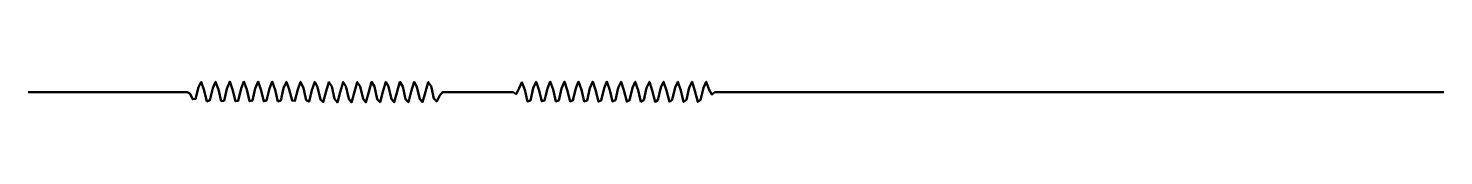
# Model space of a CAD drawing. Extents: x -47 to 452, y 172 to 669.
# Drawn here: x -47.1 to 451.9, y 282.5 to 289.8 of the extents above; entities that cross this region are included whole.
import ezdxf

# ---------------------------------------------------------------- set-up
doc = ezdxf.new("R2010")
doc.units = 0
doc.header["$MEASUREMENT"] = 0
doc.layers.add('Capa 1', color=7, linetype='Continuous', lineweight=0)

# ---------------------------------------------------------------- blocks, each defined once
blk = doc.blocks.new('Block_0')
at = {"layer": 'Capa 1', "color": 18, "lineweight": 50, "true_color": 0x000000}
blk.add_open_spline([(-47.14, 286.06), (-47.14, 286.06), (-46.14, 286.06), (-46.14, 286.06), (-46.14, 286.06), (-45.14, 286.06), (-45.14, 286.06), (-45.14, 286.06), (-44.14, 286.06), (-44.14, 286.06), (-44.14, 286.06), (-43.14, 286.06), (-43.14, 286.06), (-43.14, 286.06), (-42.14, 286.06), (-42.14, 286.06), (-42.14, 286.06), (-41.14, 286.06), (-41.14, 286.06), (-41.14, 286.06), (-40.14, 286.06), (-40.14, 286.06), (-40.14, 286.06), (-39.14, 286.06), (-39.14, 286.06), (-39.14, 286.06), (-38.14, 286.06), (-38.14, 286.06), (-38.14, 286.06), (-37.14, 286.06), (-37.14, 286.06), (-37.14, 286.06), (-36.14, 286.06), (-36.14, 286.06), (-36.14, 286.06), (-35.14, 286.06), (-35.14, 286.06), (-35.14, 286.06), (-34.14, 286.06), (-34.14, 286.06), (-34.14, 286.06), (-33.14, 286.06), (-33.14, 286.06), (-33.14, 286.06), (-32.14, 286.06), (-32.14, 286.06), (-32.14, 286.06), (-31.14, 286.06), (-31.14, 286.06), (-31.14, 286.06), (-30.14, 286.06), (-30.14, 286.06), (-30.14, 286.06), (-29.14, 286.06), (-29.14, 286.06), (-29.14, 286.06), (-28.14, 286.06), (-28.14, 286.06), (-28.14, 286.06), (-27.14, 286.06), (-27.14, 286.06), (-27.14, 286.06), (-26.14, 286.06), (-26.14, 286.06), (-26.14, 286.06), (-25.14, 286.06), (-25.14, 286.06), (-25.14, 286.06), (-24.14, 286.06), (-24.14, 286.06), (-24.14, 286.06), (-23.14, 286.06), (-23.14, 286.06), (-23.14, 286.06), (-22.14, 286.06), (-22.14, 286.06), (-22.14, 286.06), (-21.14, 286.06), (-21.14, 286.06), (-21.14, 286.06), (-20.14, 286.06), (-20.14, 286.06), (-20.14, 286.06), (-19.14, 286.06), (-19.14, 286.06), (-19.14, 286.06), (-18.14, 286.06), (-18.14, 286.06), (-18.14, 286.06), (-17.14, 286.06), (-17.14, 286.06), (-17.14, 286.06), (-16.14, 286.06), (-16.14, 286.06), (-16.14, 286.06), (-15.14, 286.06), (-15.14, 286.06), (-15.14, 286.06), (-14.14, 286.06), (-14.14, 286.06), (-14.14, 286.06), (-13.14, 286.06), (-13.14, 286.06), (-13.14, 286.06), (-12.14, 286.06), (-12.14, 286.06), (-12.14, 286.06), (-11.14, 286.06), (-11.14, 286.06), (-11.14, 286.06), (-10.14, 286.06), (-10.14, 286.06), (-10.14, 286.06), (-9.14, 286.06), (-9.14, 286.06), (-9.14, 286.06), (-8.14, 286.06), (-8.14, 286.06), (-8.14, 286.06), (-7.14, 286.06), (-7.14, 286.06), (-7.14, 286.06), (-6.14, 286.06), (-6.14, 286.06), (-6.14, 286.06), (-5.14, 286.06), (-5.14, 286.06), (-5.14, 286.06), (-4.14, 286.06), (-4.14, 286.06), (-4.14, 286.06), (-3.14, 286.06), (-3.14, 286.06), (-3.14, 286.06), (-2.14, 286.06), (-2.14, 286.06), (-2.14, 286.06), (-1.14, 286.06), (-1.14, 286.06), (-1.14, 286.06), (-0.14, 286.06), (-0.14, 286.06), (-0.14, 286.06), (0.86, 286.06), (0.86, 286.06), (0.86, 286.06), (1.86, 286.06), (1.86, 286.06), (1.86, 286.06), (2.86, 286.06), (2.86, 286.06), (2.86, 286.06), (3.86, 286.06), (3.86, 286.06), (3.86, 286.06), (4.86, 286.06), (4.86, 286.06), (4.86, 286.06), (5.86, 286.06), (5.86, 286.06), (5.86, 286.06), (6.86, 286.06), (6.86, 286.06), (6.86, 286.06), (7.86, 286.06), (7.86, 286.06), (7.86, 286.06), (8.86, 286.06), (8.86, 286.06), (8.86, 286.06), (9.86, 285.62), (9.86, 285.62), (9.86, 285.62), (10.86, 283.59), (10.86, 283.59), (10.86, 283.59), (11.86, 283.74), (11.86, 283.74), (11.86, 283.74), (12.86, 287.85), (12.86, 287.85), (12.86, 287.85), (13.86, 289.7), (13.86, 289.7), (13.86, 289.7), (14.86, 286.71), (14.86, 286.71), (14.86, 286.71), (15.86, 282.83), (15.86, 282.83), (15.86, 282.83), (16.86, 283.28), (16.86, 283.28), (16.86, 283.28), (17.86, 287.53), (17.86, 287.53), (17.86, 287.53), (18.86, 289.78), (18.86, 289.78), (18.86, 289.78), (19.86, 287.01), (19.86, 287.01), (19.86, 287.01), (20.86, 282.96), (20.86, 282.96), (20.86, 282.96), (21.86, 283.1), (21.86, 283.1), (21.86, 283.1), (22.86, 287.34), (22.86, 287.34), (22.86, 287.34), (23.86, 289.83), (23.86, 289.83), (23.86, 289.83), (24.86, 287.09), (24.86, 287.09), (24.86, 287.09), (25.86, 282.92), (25.86, 282.92), (25.86, 282.92), (26.86, 283.1), (26.86, 283.1), (26.86, 283.1), (27.86, 287.38), (27.86, 287.38), (27.86, 287.38), (28.86, 289.83), (28.86, 289.83), (28.86, 289.83), (29.86, 287.06), (29.86, 287.06), (29.86, 287.06), (30.86, 282.9), (30.86, 282.9), (30.86, 282.9), (31.86, 283.12), (31.86, 283.12), (31.86, 283.12), (32.86, 287.42), (32.86, 287.42), (32.86, 287.42), (33.86, 289.83), (33.86, 289.83), (33.86, 289.83), (34.86, 287.02), (34.86, 287.02), (34.86, 287.02), (35.86, 282.88), (35.86, 282.88), (35.86, 282.88), (36.86, 283.15), (36.86, 283.15), (36.86, 283.15), (37.86, 287.45), (37.86, 287.45), (37.86, 287.45), (38.86, 289.83), (38.86, 289.83), (38.86, 289.83), (39.86, 286.98), (39.86, 286.98), (39.86, 286.98), (40.86, 282.86), (40.86, 282.86), (40.86, 282.86), (41.86, 283.17), (41.86, 283.17), (41.86, 283.17), (42.86, 287.48), (42.86, 287.48), (42.86, 287.48), (43.86, 289.79), (43.86, 289.79), (43.86, 289.79), (44.86, 287.09), (44.86, 287.09), (44.86, 287.09), (45.86, 283.12), (45.86, 283.12), (45.86, 283.12), (46.86, 283.01), (46.86, 283.01), (46.86, 283.01), (47.86, 287), (47.86, 287), (47.86, 287), (48.86, 289.78), (48.86, 289.78), (48.86, 289.78), (49.86, 287.51), (49.86, 287.51), (49.86, 287.51), (50.86, 283.25), (50.86, 283.25), (50.86, 283.25), (51.86, 282.82), (51.86, 282.82), (51.86, 282.82), (52.86, 286.76), (52.86, 286.76), (52.86, 286.76), (53.86, 289.7), (53.86, 289.7), (53.86, 289.7), (54.86, 287.83), (54.86, 287.83), (54.86, 287.83), (55.86, 283.57), (55.86, 283.57), (55.86, 283.57), (56.86, 282.62), (56.86, 282.62), (56.86, 282.62), (57.86, 286.45), (57.86, 286.45), (57.86, 286.45), (58.86, 289.65), (58.86, 289.65), (58.86, 289.65), (59.86, 288.08), (59.86, 288.08), (59.86, 288.08), (60.86, 283.81), (60.86, 283.81), (60.86, 283.81), (61.86, 282.51), (61.86, 282.51), (61.86, 282.51), (62.86, 286.15), (62.86, 286.15), (62.86, 286.15), (63.86, 289.68), (63.86, 289.68), (63.86, 289.68), (64.86, 288.19), (64.86, 288.19), (64.86, 288.19), (65.86, 283.75), (65.86, 283.75), (65.86, 283.75), (66.86, 282.51), (66.86, 282.51), (66.86, 282.51), (67.86, 286.19), (67.86, 286.19), (67.86, 286.19), (68.86, 289.69), (68.86, 289.69), (68.86, 289.69), (69.86, 288.16), (69.86, 288.16), (69.86, 288.16), (70.86, 283.72), (70.86, 283.72), (70.86, 283.72), (71.86, 282.52), (71.86, 282.52), (71.86, 282.52), (72.86, 286.23), (72.86, 286.23), (72.86, 286.23), (73.86, 289.7), (73.86, 289.7), (73.86, 289.7), (74.86, 288.13), (74.86, 288.13), (74.86, 288.13), (75.86, 283.69), (75.86, 283.69), (75.86, 283.69), (76.86, 282.53), (76.86, 282.53), (76.86, 282.53), (77.86, 286.26), (77.86, 286.26), (77.86, 286.26), (78.86, 289.71), (78.86, 289.71), (78.86, 289.71), (79.86, 288.1), (79.86, 288.1), (79.86, 288.1), (80.86, 283.66), (80.86, 283.66), (80.86, 283.66), (81.86, 282.55), (81.86, 282.55), (81.86, 282.55), (82.86, 286.3), (82.86, 286.3), (82.86, 286.3), (83.86, 289.72), (83.86, 289.72), (83.86, 289.72), (84.86, 288.07), (84.86, 288.07), (84.86, 288.07), (85.86, 283.63), (85.86, 283.63), (85.86, 283.63), (86.86, 282.56), (86.86, 282.56), (86.86, 282.56), (87.86, 286.34), (87.86, 286.34), (87.86, 286.34), (88.86, 289.73), (88.86, 289.73), (88.86, 289.73), (89.86, 288.03), (89.86, 288.03), (89.86, 288.03), (90.86, 283.64), (90.86, 283.64), (90.86, 283.64), (91.86, 282.6), (91.86, 282.6), (91.86, 282.6), (92.86, 286.19), (92.86, 286.19), (92.86, 286.19), (93.86, 289.68), (93.86, 289.68), (93.86, 289.68), (94.86, 288.17), (94.86, 288.17), (94.86, 288.17), (95.86, 283.84), (95.86, 283.84), (95.86, 283.84), (96.86, 282.87), (96.86, 282.87), (96.86, 282.87), (97.86, 284.87), (97.86, 284.87), (97.86, 284.87), (98.86, 286.06), (98.86, 286.06), (98.86, 286.06), (99.86, 286.06), (99.86, 286.06), (99.86, 286.06), (100.86, 286.06), (100.86, 286.06), (100.86, 286.06), (101.86, 286.06), (101.86, 286.06), (101.86, 286.06), (102.86, 286.06), (102.86, 286.06), (102.86, 286.06), (103.86, 286.06), (103.86, 286.06), (103.86, 286.06), (104.86, 286.06), (104.86, 286.06), (104.86, 286.06), (105.86, 286.06), (105.86, 286.06), (105.86, 286.06), (106.86, 286.06), (106.86, 286.06), (106.86, 286.06), (107.86, 286.06), (107.86, 286.06), (107.86, 286.06), (108.86, 286.06), (108.86, 286.06), (108.86, 286.06), (109.86, 286.06), (109.86, 286.06), (109.86, 286.06), (110.86, 286.06), (110.86, 286.06), (110.86, 286.06), (111.86, 286.06), (111.86, 286.06), (111.86, 286.06), (112.86, 286.06), (112.86, 286.06), (112.86, 286.06), (113.86, 286.06), (113.86, 286.06), (113.86, 286.06), (114.86, 286.06), (114.86, 286.06), (114.86, 286.06), (115.86, 286.06), (115.86, 286.06), (115.86, 286.06), (116.86, 286.06), (116.86, 286.06), (116.86, 286.06), (117.86, 286.06), (117.86, 286.06), (117.86, 286.06), (118.86, 286.06), (118.86, 286.06), (118.86, 286.06), (119.86, 286.06), (119.86, 286.06), (119.86, 286.06), (120.86, 286.06), (120.86, 286.06), (120.86, 286.06), (121.86, 286.06), (121.86, 286.06), (121.86, 286.06), (122.86, 286.06), (122.86, 286.06), (122.86, 286.06), (123.86, 286.06), (123.86, 286.06), (123.86, 286.06), (124.86, 285.45), (124.86, 285.45), (124.86, 285.45), (125.86, 287.5), (125.86, 287.5), (125.86, 287.5), (126.86, 289.61), (126.86, 289.61), (126.86, 289.61), (127.86, 286.88), (127.86, 286.88), (127.86, 286.88), (128.86, 282.87), (128.86, 282.87), (128.86, 282.87), (129.86, 283.2), (129.86, 283.2), (129.86, 283.2), (130.86, 287.51), (130.86, 287.51), (130.86, 287.51), (131.86, 289.79), (131.86, 289.79), (131.86, 289.79), (132.86, 287.02), (132.86, 287.02), (132.86, 287.02), (133.86, 282.9), (133.86, 282.9), (133.86, 282.9), (134.86, 283.13), (134.86, 283.13), (134.86, 283.13), (135.86, 287.43), (135.86, 287.43), (135.86, 287.43), (136.86, 289.83), (136.86, 289.83), (136.86, 289.83), (137.86, 287.01), (137.86, 287.01), (137.86, 287.01), (138.86, 282.87), (138.86, 282.87), (138.86, 282.87), (139.86, 283.16), (139.86, 283.16), (139.86, 283.16), (140.86, 287.46), (140.86, 287.46), (140.86, 287.46), (141.86, 289.83), (141.86, 289.83), (141.86, 289.83), (142.86, 286.97), (142.86, 286.97), (142.86, 286.97), (143.86, 282.85), (143.86, 282.85), (143.86, 282.85), (144.86, 283.18), (144.86, 283.18), (144.86, 283.18), (145.86, 287.5), (145.86, 287.5), (145.86, 287.5), (146.86, 289.82), (146.86, 289.82), (146.86, 289.82), (147.86, 286.93), (147.86, 286.93), (147.86, 286.93), (148.86, 282.83), (148.86, 282.83), (148.86, 282.83), (149.86, 283.21), (149.86, 283.21), (149.86, 283.21), (150.86, 287.54), (150.86, 287.54), (150.86, 287.54), (151.86, 289.82), (151.86, 289.82), (151.86, 289.82), (152.86, 286.89), (152.86, 286.89), (152.86, 286.89), (153.86, 282.81), (153.86, 282.81), (153.86, 282.81), (154.86, 283.23), (154.86, 283.23), (154.86, 283.23), (155.86, 287.57), (155.86, 287.57), (155.86, 287.57), (156.86, 289.82), (156.86, 289.82), (156.86, 289.82), (157.86, 286.86), (157.86, 286.86), (157.86, 286.86), (158.86, 282.79), (158.86, 282.79), (158.86, 282.79), (159.86, 283.26), (159.86, 283.26), (159.86, 283.26), (160.86, 287.61), (160.86, 287.61), (160.86, 287.61), (161.86, 289.81), (161.86, 289.81), (161.86, 289.81), (162.86, 286.82), (162.86, 286.82), (162.86, 286.82), (163.86, 282.77), (163.86, 282.77), (163.86, 282.77), (164.86, 283.28), (164.86, 283.28), (164.86, 283.28), (165.86, 287.64), (165.86, 287.64), (165.86, 287.64), (166.86, 289.81), (166.86, 289.81), (166.86, 289.81), (167.86, 286.78), (167.86, 286.78), (167.86, 286.78), (168.86, 282.75), (168.86, 282.75), (168.86, 282.75), (169.86, 283.31), (169.86, 283.31), (169.86, 283.31), (170.86, 287.68), (170.86, 287.68), (170.86, 287.68), (171.86, 289.8), (171.86, 289.8), (171.86, 289.8), (172.86, 286.74), (172.86, 286.74), (172.86, 286.74), (173.86, 282.74), (173.86, 282.74), (173.86, 282.74), (174.86, 283.33), (174.86, 283.33), (174.86, 283.33), (175.86, 287.71), (175.86, 287.71), (175.86, 287.71), (176.86, 289.8), (176.86, 289.8), (176.86, 289.8), (177.86, 286.71), (177.86, 286.71), (177.86, 286.71), (178.86, 282.72), (178.86, 282.72), (178.86, 282.72), (179.86, 283.36), (179.86, 283.36), (179.86, 283.36), (180.86, 287.74), (180.86, 287.74), (180.86, 287.74), (181.86, 289.79), (181.86, 289.79), (181.86, 289.79), (182.86, 286.67), (182.86, 286.67), (182.86, 286.67), (183.86, 282.7), (183.86, 282.7), (183.86, 282.7), (184.86, 283.39), (184.86, 283.39), (184.86, 283.39), (185.86, 287.78), (185.86, 287.78), (185.86, 287.78), (186.86, 289.79), (186.86, 289.79), (186.86, 289.79), (187.86, 286.63), (187.86, 286.63), (187.86, 286.63), (188.86, 282.69), (188.86, 282.69), (188.86, 282.69), (189.86, 283.4), (189.86, 283.4), (189.86, 283.4), (190.86, 287.65), (190.86, 287.65), (190.86, 287.65), (191.86, 289.76), (191.86, 289.76), (191.86, 289.76), (192.86, 286.95), (192.86, 286.95), (192.86, 286.95), (193.86, 285.28), (193.86, 285.28), (193.86, 285.28), (194.86, 286.06), (194.86, 286.06), (194.86, 286.06), (195.86, 286.06), (195.86, 286.06), (195.86, 286.06), (196.86, 286.06), (196.86, 286.06), (196.86, 286.06), (197.86, 286.06), (197.86, 286.06), (197.86, 286.06), (198.86, 286.06), (198.86, 286.06), (198.86, 286.06), (199.86, 286.06), (199.86, 286.06), (199.86, 286.06), (200.86, 286.06), (200.86, 286.06), (200.86, 286.06), (201.86, 286.06), (201.86, 286.06), (201.86, 286.06), (202.86, 286.06), (202.86, 286.06), (202.86, 286.06), (203.86, 286.06), (203.86, 286.06), (203.86, 286.06), (204.86, 286.06), (204.86, 286.06), (204.86, 286.06), (205.86, 286.06), (205.86, 286.06), (205.86, 286.06), (206.86, 286.06), (206.86, 286.06), (206.86, 286.06), (207.86, 286.06), (207.86, 286.06), (207.86, 286.06), (208.86, 286.06), (208.86, 286.06), (208.86, 286.06), (209.86, 286.06), (209.86, 286.06), (209.86, 286.06), (210.86, 286.06), (210.86, 286.06), (210.86, 286.06), (211.86, 286.06), (211.86, 286.06), (211.86, 286.06), (212.86, 286.06), (212.86, 286.06), (212.86, 286.06), (213.86, 286.06), (213.86, 286.06), (213.86, 286.06), (214.86, 286.06), (214.86, 286.06), (214.86, 286.06), (215.86, 286.06), (215.86, 286.06), (215.86, 286.06), (216.86, 286.06), (216.86, 286.06), (216.86, 286.06), (217.86, 286.06), (217.86, 286.06), (217.86, 286.06), (218.86, 286.06), (218.86, 286.06), (218.86, 286.06), (219.86, 286.06), (219.86, 286.06), (219.86, 286.06), (220.86, 286.06), (220.86, 286.06), (220.86, 286.06), (221.86, 286.06), (221.86, 286.06), (221.86, 286.06), (222.86, 286.06), (222.86, 286.06), (222.86, 286.06), (223.86, 286.06), (223.86, 286.06), (223.86, 286.06), (224.86, 286.06), (224.86, 286.06), (224.86, 286.06), (225.86, 286.06), (225.86, 286.06), (225.86, 286.06), (226.86, 286.06), (226.86, 286.06), (226.86, 286.06), (227.86, 286.06), (227.86, 286.06), (227.86, 286.06), (228.86, 286.06), (228.86, 286.06), (228.86, 286.06), (229.86, 286.06), (229.86, 286.06), (229.86, 286.06), (230.86, 286.06), (230.86, 286.06), (230.86, 286.06), (231.86, 286.06), (231.86, 286.06), (231.86, 286.06), (232.86, 286.06), (232.86, 286.06), (232.86, 286.06), (233.86, 286.06), (233.86, 286.06), (233.86, 286.06), (234.86, 286.06), (234.86, 286.06), (234.86, 286.06), (235.86, 286.06), (235.86, 286.06), (235.86, 286.06), (236.86, 286.06), (236.86, 286.06), (236.86, 286.06), (237.86, 286.06), (237.86, 286.06), (237.86, 286.06), (238.86, 286.06), (238.86, 286.06), (238.86, 286.06), (239.86, 286.06), (239.86, 286.06), (239.86, 286.06), (240.86, 286.06), (240.86, 286.06), (240.86, 286.06), (241.86, 286.06), (241.86, 286.06), (241.86, 286.06), (242.86, 286.06), (242.86, 286.06), (242.86, 286.06), (243.86, 286.06), (243.86, 286.06), (243.86, 286.06), (244.86, 286.06), (244.86, 286.06), (244.86, 286.06), (245.86, 286.06), (245.86, 286.06), (245.86, 286.06), (246.86, 286.06), (246.86, 286.06), (246.86, 286.06), (247.86, 286.06), (247.86, 286.06), (247.86, 286.06), (248.86, 286.06), (248.86, 286.06), (248.86, 286.06), (249.86, 286.06), (249.86, 286.06), (249.86, 286.06), (250.86, 286.06), (250.86, 286.06), (250.86, 286.06), (251.86, 286.06), (251.86, 286.06), (251.86, 286.06), (252.86, 286.06), (252.86, 286.06), (252.86, 286.06), (253.86, 286.06), (253.86, 286.06), (253.86, 286.06), (254.86, 286.06), (254.86, 286.06), (254.86, 286.06), (255.86, 286.06), (255.86, 286.06), (255.86, 286.06), (256.86, 286.06), (256.86, 286.06), (256.86, 286.06), (257.86, 286.06), (257.86, 286.06), (257.86, 286.06), (258.86, 286.06), (258.86, 286.06), (258.86, 286.06), (259.86, 286.06), (259.86, 286.06), (259.86, 286.06), (260.86, 286.06), (260.86, 286.06), (260.86, 286.06), (261.86, 286.06), (261.86, 286.06), (261.86, 286.06), (262.86, 286.06), (262.86, 286.06), (262.86, 286.06), (263.86, 286.06), (263.86, 286.06), (263.86, 286.06), (264.86, 286.06), (264.86, 286.06), (264.86, 286.06), (265.86, 286.06), (265.86, 286.06), (265.86, 286.06), (266.86, 286.06), (266.86, 286.06), (266.86, 286.06), (267.86, 286.06), (267.86, 286.06), (267.86, 286.06), (268.86, 286.06), (268.86, 286.06), (268.86, 286.06), (269.86, 286.06), (269.86, 286.06), (269.86, 286.06), (270.86, 286.06), (270.86, 286.06), (270.86, 286.06), (271.86, 286.06), (271.86, 286.06), (271.86, 286.06), (272.86, 286.06), (272.86, 286.06), (272.86, 286.06), (273.86, 286.06), (273.86, 286.06), (273.86, 286.06), (274.86, 286.06), (274.86, 286.06), (274.86, 286.06), (275.86, 286.06), (275.86, 286.06), (275.86, 286.06), (276.86, 286.06), (276.86, 286.06), (276.86, 286.06), (277.86, 286.06), (277.86, 286.06), (277.86, 286.06), (278.86, 286.06), (278.86, 286.06), (278.86, 286.06), (279.86, 286.06), (279.86, 286.06), (279.86, 286.06), (280.86, 286.06), (280.86, 286.06), (280.86, 286.06), (281.86, 286.06), (281.86, 286.06), (281.86, 286.06), (282.86, 286.06), (282.86, 286.06), (282.86, 286.06), (283.86, 286.06), (283.86, 286.06), (283.86, 286.06), (284.86, 286.06), (284.86, 286.06), (284.86, 286.06), (285.86, 286.06), (285.86, 286.06), (285.86, 286.06), (286.86, 286.06), (286.86, 286.06), (286.86, 286.06), (287.86, 286.06), (287.86, 286.06), (287.86, 286.06), (288.86, 286.06), (288.86, 286.06), (288.86, 286.06), (289.86, 286.06), (289.86, 286.06), (289.86, 286.06), (290.86, 286.06), (290.86, 286.06), (290.86, 286.06), (291.86, 286.06), (291.86, 286.06), (291.86, 286.06), (292.86, 286.06), (292.86, 286.06), (292.86, 286.06), (293.86, 286.06), (293.86, 286.06), (293.86, 286.06), (294.86, 286.06), (294.86, 286.06), (294.86, 286.06), (295.86, 286.06), (295.86, 286.06), (295.86, 286.06), (296.86, 286.06), (296.86, 286.06), (296.86, 286.06), (297.86, 286.06), (297.86, 286.06), (297.86, 286.06), (298.86, 286.06), (298.86, 286.06), (298.86, 286.06), (299.86, 286.06), (299.86, 286.06), (299.86, 286.06), (300.86, 286.06), (300.86, 286.06), (300.86, 286.06), (301.86, 286.06), (301.86, 286.06), (301.86, 286.06), (302.86, 286.06), (302.86, 286.06), (302.86, 286.06), (303.86, 286.06), (303.86, 286.06), (303.86, 286.06), (304.86, 286.06), (304.86, 286.06), (304.86, 286.06), (305.86, 286.06), (305.86, 286.06), (305.86, 286.06), (306.86, 286.06), (306.86, 286.06), (306.86, 286.06), (307.86, 286.06), (307.86, 286.06), (307.86, 286.06), (308.86, 286.06), (308.86, 286.06), (308.86, 286.06), (309.86, 286.06), (309.86, 286.06), (309.86, 286.06), (310.86, 286.06), (310.86, 286.06), (310.86, 286.06), (311.86, 286.06), (311.86, 286.06), (311.86, 286.06), (312.86, 286.06), (312.86, 286.06), (312.86, 286.06), (313.86, 286.06), (313.86, 286.06), (313.86, 286.06), (314.86, 286.06), (314.86, 286.06), (314.86, 286.06), (315.86, 286.06), (315.86, 286.06), (315.86, 286.06), (316.86, 286.06), (316.86, 286.06), (316.86, 286.06), (317.86, 286.06), (317.86, 286.06), (317.86, 286.06), (318.86, 286.06), (318.86, 286.06), (318.86, 286.06), (319.86, 286.06), (319.86, 286.06), (319.86, 286.06), (320.86, 286.06), (320.86, 286.06), (320.86, 286.06), (321.86, 286.06), (321.86, 286.06), (321.86, 286.06), (322.86, 286.06), (322.86, 286.06), (322.86, 286.06), (323.86, 286.06), (323.86, 286.06), (323.86, 286.06), (324.86, 286.06), (324.86, 286.06), (324.86, 286.06), (325.86, 286.06), (325.86, 286.06), (325.86, 286.06), (326.86, 286.06), (326.86, 286.06), (326.86, 286.06), (327.86, 286.06), (327.86, 286.06), (327.86, 286.06), (328.86, 286.06), (328.86, 286.06), (328.86, 286.06), (329.86, 286.06), (329.86, 286.06), (329.86, 286.06), (330.86, 286.06), (330.86, 286.06), (330.86, 286.06), (331.86, 286.06), (331.86, 286.06), (331.86, 286.06), (332.86, 286.06), (332.86, 286.06), (332.86, 286.06), (333.86, 286.06), (333.86, 286.06), (333.86, 286.06), (334.86, 286.06), (334.86, 286.06), (334.86, 286.06), (335.86, 286.06), (335.86, 286.06), (335.86, 286.06), (336.86, 286.06), (336.86, 286.06), (336.86, 286.06), (337.86, 286.06), (337.86, 286.06), (337.86, 286.06), (338.86, 286.06), (338.86, 286.06), (338.86, 286.06), (339.86, 286.06), (339.86, 286.06), (339.86, 286.06), (340.86, 286.06), (340.86, 286.06), (340.86, 286.06), (341.86, 286.06), (341.86, 286.06), (341.86, 286.06), (342.86, 286.06), (342.86, 286.06), (342.86, 286.06), (343.86, 286.06), (343.86, 286.06), (343.86, 286.06), (344.86, 286.06), (344.86, 286.06), (344.86, 286.06), (345.86, 286.06), (345.86, 286.06), (345.86, 286.06), (346.86, 286.06), (346.86, 286.06), (346.86, 286.06), (347.86, 286.06), (347.86, 286.06), (347.86, 286.06), (348.86, 286.06), (348.86, 286.06), (348.86, 286.06), (349.86, 286.06), (349.86, 286.06), (349.86, 286.06), (350.86, 286.06), (350.86, 286.06), (350.86, 286.06), (351.86, 286.06), (351.86, 286.06), (351.86, 286.06), (352.86, 286.06), (352.86, 286.06), (352.86, 286.06), (353.86, 286.06), (353.86, 286.06), (353.86, 286.06), (354.86, 286.06), (354.86, 286.06), (354.86, 286.06), (355.86, 286.06), (355.86, 286.06), (355.86, 286.06), (356.86, 286.06), (356.86, 286.06), (356.86, 286.06), (357.86, 286.06), (357.86, 286.06), (357.86, 286.06), (358.86, 286.06), (358.86, 286.06), (358.86, 286.06), (359.86, 286.06), (359.86, 286.06), (359.86, 286.06), (360.86, 286.06), (360.86, 286.06), (360.86, 286.06), (361.86, 286.06), (361.86, 286.06), (361.86, 286.06), (362.86, 286.06), (362.86, 286.06), (362.86, 286.06), (363.86, 286.06), (363.86, 286.06), (363.86, 286.06), (364.86, 286.06), (364.86, 286.06), (364.86, 286.06), (365.86, 286.06), (365.86, 286.06), (365.86, 286.06), (366.86, 286.06), (366.86, 286.06), (366.86, 286.06), (367.86, 286.06), (367.86, 286.06), (367.86, 286.06), (368.86, 286.06), (368.86, 286.06), (368.86, 286.06), (369.86, 286.06), (369.86, 286.06), (369.86, 286.06), (370.86, 286.06), (370.86, 286.06), (370.86, 286.06), (371.86, 286.06), (371.86, 286.06), (371.86, 286.06), (372.86, 286.06), (372.86, 286.06), (372.86, 286.06), (373.86, 286.06), (373.86, 286.06), (373.86, 286.06), (374.86, 286.06), (374.86, 286.06), (374.86, 286.06), (375.86, 286.06), (375.86, 286.06), (375.86, 286.06), (376.86, 286.06), (376.86, 286.06), (376.86, 286.06), (377.86, 286.06), (377.86, 286.06), (377.86, 286.06), (378.86, 286.06), (378.86, 286.06), (378.86, 286.06), (379.86, 286.06), (379.86, 286.06), (379.86, 286.06), (380.86, 286.06), (380.86, 286.06), (380.86, 286.06), (381.86, 286.06), (381.86, 286.06), (381.86, 286.06), (382.86, 286.06), (382.86, 286.06), (382.86, 286.06), (383.86, 286.06), (383.86, 286.06), (383.86, 286.06), (384.86, 286.06), (384.86, 286.06), (384.86, 286.06), (385.86, 286.06), (385.86, 286.06), (385.86, 286.06), (386.86, 286.06), (386.86, 286.06), (386.86, 286.06), (387.86, 286.06), (387.86, 286.06), (387.86, 286.06), (388.86, 286.06), (388.86, 286.06), (388.86, 286.06), (389.86, 286.06), (389.86, 286.06), (389.86, 286.06), (390.86, 286.06), (390.86, 286.06), (390.86, 286.06), (391.86, 286.06), (391.86, 286.06), (391.86, 286.06), (392.86, 286.06), (392.86, 286.06), (392.86, 286.06), (393.86, 286.06), (393.86, 286.06), (393.86, 286.06), (394.86, 286.06), (394.86, 286.06), (394.86, 286.06), (395.86, 286.06), (395.86, 286.06), (395.86, 286.06), (396.86, 286.06), (396.86, 286.06), (396.86, 286.06), (397.86, 286.06), (397.86, 286.06), (397.86, 286.06), (398.86, 286.06), (398.86, 286.06), (398.86, 286.06), (399.86, 286.06), (399.86, 286.06), (399.86, 286.06), (400.86, 286.06), (400.86, 286.06), (400.86, 286.06), (401.86, 286.06), (401.86, 286.06), (401.86, 286.06), (402.86, 286.06), (402.86, 286.06), (402.86, 286.06), (403.86, 286.06), (403.86, 286.06), (403.86, 286.06), (404.86, 286.06), (404.86, 286.06), (404.86, 286.06), (405.86, 286.06), (405.86, 286.06), (405.86, 286.06), (406.86, 286.06), (406.86, 286.06), (406.86, 286.06), (407.86, 286.06), (407.86, 286.06), (407.86, 286.06), (408.86, 286.06), (408.86, 286.06), (408.86, 286.06), (409.86, 286.06), (409.86, 286.06), (409.86, 286.06), (410.86, 286.06), (410.86, 286.06), (410.86, 286.06), (411.86, 286.06), (411.86, 286.06), (411.86, 286.06), (412.86, 286.06), (412.86, 286.06), (412.86, 286.06), (413.86, 286.06), (413.86, 286.06), (413.86, 286.06), (414.86, 286.06), (414.86, 286.06), (414.86, 286.06), (415.86, 286.06), (415.86, 286.06), (415.86, 286.06), (416.86, 286.06), (416.86, 286.06), (416.86, 286.06), (417.86, 286.06), (417.86, 286.06), (417.86, 286.06), (418.86, 286.06), (418.86, 286.06), (418.86, 286.06), (419.86, 286.06), (419.86, 286.06), (419.86, 286.06), (420.86, 286.06), (420.86, 286.06), (420.86, 286.06), (421.86, 286.06), (421.86, 286.06), (421.86, 286.06), (422.86, 286.06), (422.86, 286.06), (422.86, 286.06), (423.86, 286.06), (423.86, 286.06), (423.86, 286.06), (424.86, 286.06), (424.86, 286.06), (424.86, 286.06), (425.86, 286.06), (425.86, 286.06), (425.86, 286.06), (426.86, 286.06), (426.86, 286.06), (426.86, 286.06), (427.86, 286.06), (427.86, 286.06), (427.86, 286.06), (428.86, 286.06), (428.86, 286.06), (428.86, 286.06), (429.86, 286.06), (429.86, 286.06), (429.86, 286.06), (430.86, 286.06), (430.86, 286.06), (430.86, 286.06), (431.86, 286.06), (431.86, 286.06), (431.86, 286.06), (432.86, 286.06), (432.86, 286.06), (432.86, 286.06), (433.86, 286.06), (433.86, 286.06), (433.86, 286.06), (434.86, 286.06), (434.86, 286.06), (434.86, 286.06), (435.86, 286.06), (435.86, 286.06), (435.86, 286.06), (436.86, 286.06), (436.86, 286.06), (436.86, 286.06), (437.86, 286.06), (437.86, 286.06), (437.86, 286.06), (438.86, 286.06), (438.86, 286.06), (438.86, 286.06), (439.86, 286.06), (439.86, 286.06), (439.86, 286.06), (440.86, 286.06), (440.86, 286.06), (440.86, 286.06), (441.86, 286.06), (441.86, 286.06), (441.86, 286.06), (442.86, 286.06), (442.86, 286.06), (442.86, 286.06), (443.86, 286.06), (443.86, 286.06), (443.86, 286.06), (444.86, 286.06), (444.86, 286.06), (444.86, 286.06), (445.86, 286.06), (445.86, 286.06), (445.86, 286.06), (446.86, 286.06), (446.86, 286.06), (446.86, 286.06), (447.86, 286.06), (447.86, 286.06), (447.86, 286.06), (448.86, 286.06), (448.86, 286.06), (448.86, 286.06), (449.86, 286.06), (449.86, 286.06), (449.86, 286.06), (450.86, 286.06), (450.86, 286.06), (450.86, 286.06), (451.86, 286.06), (451.86, 286.06)], degree=3, knots=[0, 0, 0, 0, 1, 1, 1, 2, 2, 2, 3, 3, 3, 4, 4, 4, 5, 5, 5, 6, 6, 6, 7, 7, 7, 8, 8, 8, 9, 9, 9, 10, 10, 10, 11, 11, 11, 12, 12, 12, 13, 13, 13, 14, 14, 14, 15, 15, 15, 16, 16, 16, 17, 17, 17, 18, 18, 18, 19, 19, 19, 20, 20, 20, 21, 21, 21, 22, 22, 22, 23, 23, 23, 24, 24, 24, 25, 25, 25, 26, 26, 26, 27, 27, 27, 28, 28, 28, 29, 29, 29, 30, 30, 30, 31, 31, 31, 32, 32, 32, 33, 33, 33, 34, 34, 34, 35, 35, 35, 36, 36, 36, 37, 37, 37, 38, 38, 38, 39, 39, 39, 40, 40, 40, 41, 41, 41, 42, 42, 42, 43, 43, 43, 44, 44, 44, 45, 45, 45, 46, 46, 46, 47, 47, 47, 48, 48, 48, 49, 49, 49, 50, 50, 50, 51, 51, 51, 52, 52, 52, 53, 53, 53, 54, 54, 54, 55, 55, 55, 56, 56, 56, 57, 57, 57, 58, 58, 58, 59, 59, 59, 60, 60, 60, 61, 61, 61, 62, 62, 62, 63, 63, 63, 64, 64, 64, 65, 65, 65, 66, 66, 66, 67, 67, 67, 68, 68, 68, 69, 69, 69, 70, 70, 70, 71, 71, 71, 72, 72, 72, 73, 73, 73, 74, 74, 74, 75, 75, 75, 76, 76, 76, 77, 77, 77, 78, 78, 78, 79, 79, 79, 80, 80, 80, 81, 81, 81, 82, 82, 82, 83, 83, 83, 84, 84, 84, 85, 85, 85, 86, 86, 86, 87, 87, 87, 88, 88, 88, 89, 89, 89, 90, 90, 90, 91, 91, 91, 92, 92, 92, 93, 93, 93, 94, 94, 94, 95, 95, 95, 96, 96, 96, 97, 97, 97, 98, 98, 98, 99, 99, 99, 100, 100, 100, 101, 101, 101, 102, 102, 102, 103, 103, 103, 104, 104, 104, 105, 105, 105, 106, 106, 106, 107, 107, 107, 108, 108, 108, 109, 109, 109, 110, 110, 110, 111, 111, 111, 112, 112, 112, 113, 113, 113, 114, 114, 114, 115, 115, 115, 116, 116, 116, 117, 117, 117, 118, 118, 118, 119, 119, 119, 120, 120, 120, 121, 121, 121, 122, 122, 122, 123, 123, 123, 124, 124, 124, 125, 125, 125, 126, 126, 126, 127, 127, 127, 128, 128, 128, 129, 129, 129, 130, 130, 130, 131, 131, 131, 132, 132, 132, 133, 133, 133, 134, 134, 134, 135, 135, 135, 136, 136, 136, 137, 137, 137, 138, 138, 138, 139, 139, 139, 140, 140, 140, 141, 141, 141, 142, 142, 142, 143, 143, 143, 144, 144, 144, 145, 145, 145, 146, 146, 146, 147, 147, 147, 148, 148, 148, 149, 149, 149, 150, 150, 150, 151, 151, 151, 152, 152, 152, 153, 153, 153, 154, 154, 154, 155, 155, 155, 156, 156, 156, 157, 157, 157, 158, 158, 158, 159, 159, 159, 160, 160, 160, 161, 161, 161, 162, 162, 162, 163, 163, 163, 164, 164, 164, 165, 165, 165, 166, 166, 166, 167, 167, 167, 168, 168, 168, 169, 169, 169, 170, 170, 170, 171, 171, 171, 172, 172, 172, 173, 173, 173, 174, 174, 174, 175, 175, 175, 176, 176, 176, 177, 177, 177, 178, 178, 178, 179, 179, 179, 180, 180, 180, 181, 181, 181, 182, 182, 182, 183, 183, 183, 184, 184, 184, 185, 185, 185, 186, 186, 186, 187, 187, 187, 188, 188, 188, 189, 189, 189, 190, 190, 190, 191, 191, 191, 192, 192, 192, 193, 193, 193, 194, 194, 194, 195, 195, 195, 196, 196, 196, 197, 197, 197, 198, 198, 198, 199, 199, 199, 200, 200, 200, 201, 201, 201, 202, 202, 202, 203, 203, 203, 204, 204, 204, 205, 205, 205, 206, 206, 206, 207, 207, 207, 208, 208, 208, 209, 209, 209, 210, 210, 210, 211, 211, 211, 212, 212, 212, 213, 213, 213, 214, 214, 214, 215, 215, 215, 216, 216, 216, 217, 217, 217, 218, 218, 218, 219, 219, 219, 220, 220, 220, 221, 221, 221, 222, 222, 222, 223, 223, 223, 224, 224, 224, 225, 225, 225, 226, 226, 226, 227, 227, 227, 228, 228, 228, 229, 229, 229, 230, 230, 230, 231, 231, 231, 232, 232, 232, 233, 233, 233, 234, 234, 234, 235, 235, 235, 236, 236, 236, 237, 237, 237, 238, 238, 238, 239, 239, 239, 240, 240, 240, 241, 241, 241, 242, 242, 242, 243, 243, 243, 244, 244, 244, 245, 245, 245, 246, 246, 246, 247, 247, 247, 248, 248, 248, 249, 249, 249, 250, 250, 250, 251, 251, 251, 252, 252, 252, 253, 253, 253, 254, 254, 254, 255, 255, 255, 256, 256, 256, 257, 257, 257, 258, 258, 258, 259, 259, 259, 260, 260, 260, 261, 261, 261, 262, 262, 262, 263, 263, 263, 264, 264, 264, 265, 265, 265, 266, 266, 266, 267, 267, 267, 268, 268, 268, 269, 269, 269, 270, 270, 270, 271, 271, 271, 272, 272, 272, 273, 273, 273, 274, 274, 274, 275, 275, 275, 276, 276, 276, 277, 277, 277, 278, 278, 278, 279, 279, 279, 280, 280, 280, 281, 281, 281, 282, 282, 282, 283, 283, 283, 284, 284, 284, 285, 285, 285, 286, 286, 286, 287, 287, 287, 288, 288, 288, 289, 289, 289, 290, 290, 290, 291, 291, 291, 292, 292, 292, 293, 293, 293, 294, 294, 294, 295, 295, 295, 296, 296, 296, 297, 297, 297, 298, 298, 298, 299, 299, 299, 300, 300, 300, 301, 301, 301, 302, 302, 302, 303, 303, 303, 304, 304, 304, 305, 305, 305, 306, 306, 306, 307, 307, 307, 308, 308, 308, 309, 309, 309, 310, 310, 310, 311, 311, 311, 312, 312, 312, 313, 313, 313, 314, 314, 314, 315, 315, 315, 316, 316, 316, 317, 317, 317, 318, 318, 318, 319, 319, 319, 320, 320, 320, 321, 321, 321, 322, 322, 322, 323, 323, 323, 324, 324, 324, 325, 325, 325, 326, 326, 326, 327, 327, 327, 328, 328, 328, 329, 329, 329, 330, 330, 330, 331, 331, 331, 332, 332, 332, 333, 333, 333, 334, 334, 334, 335, 335, 335, 336, 336, 336, 337, 337, 337, 338, 338, 338, 339, 339, 339, 340, 340, 340, 341, 341, 341, 342, 342, 342, 343, 343, 343, 344, 344, 344, 345, 345, 345, 346, 346, 346, 347, 347, 347, 348, 348, 348, 349, 349, 349, 350, 350, 350, 351, 351, 351, 352, 352, 352, 353, 353, 353, 354, 354, 354, 355, 355, 355, 356, 356, 356, 357, 357, 357, 358, 358, 358, 359, 359, 359, 360, 360, 360, 361, 361, 361, 362, 362, 362, 363, 363, 363, 364, 364, 364, 365, 365, 365, 366, 366, 366, 367, 367, 367, 368, 368, 368, 369, 369, 369, 370, 370, 370, 371, 371, 371, 372, 372, 372, 373, 373, 373, 374, 374, 374, 375, 375, 375, 376, 376, 376, 377, 377, 377, 378, 378, 378, 379, 379, 379, 380, 380, 380, 381, 381, 381, 382, 382, 382, 383, 383, 383, 384, 384, 384, 385, 385, 385, 386, 386, 386, 387, 387, 387, 388, 388, 388, 389, 389, 389, 390, 390, 390, 391, 391, 391, 392, 392, 392, 393, 393, 393, 394, 394, 394, 395, 395, 395, 396, 396, 396, 397, 397, 397, 398, 398, 398, 399, 399, 399, 400, 400, 400, 401, 401, 401, 402, 402, 402, 403, 403, 403, 404, 404, 404, 405, 405, 405, 406, 406, 406, 407, 407, 407, 408, 408, 408, 409, 409, 409, 410, 410, 410, 411, 411, 411, 412, 412, 412, 413, 413, 413, 414, 414, 414, 415, 415, 415, 416, 416, 416, 417, 417, 417, 418, 418, 418, 419, 419, 419, 420, 420, 420, 421, 421, 421, 422, 422, 422, 423, 423, 423, 424, 424, 424, 425, 425, 425, 426, 426, 426, 427, 427, 427, 428, 428, 428, 429, 429, 429, 430, 430, 430, 431, 431, 431, 432, 432, 432, 433, 433, 433, 434, 434, 434, 435, 435, 435, 436, 436, 436, 437, 437, 437, 438, 438, 438, 439, 439, 439, 440, 440, 440, 441, 441, 441, 442, 442, 442, 443, 443, 443, 444, 444, 444, 445, 445, 445, 446, 446, 446, 447, 447, 447, 448, 448, 448, 449, 449, 449, 450, 450, 450, 451, 451, 451, 452, 452, 452, 453, 453, 453, 454, 454, 454, 455, 455, 455, 456, 456, 456, 457, 457, 457, 458, 458, 458, 459, 459, 459, 460, 460, 460, 461, 461, 461, 462, 462, 462, 463, 463, 463, 464, 464, 464, 465, 465, 465, 466, 466, 466, 467, 467, 467, 468, 468, 468, 469, 469, 469, 470, 470, 470, 471, 471, 471, 472, 472, 472, 473, 473, 473, 474, 474, 474, 475, 475, 475, 476, 476, 476, 477, 477, 477, 478, 478, 478, 479, 479, 479, 480, 480, 480, 481, 481, 481, 482, 482, 482, 483, 483, 483, 484, 484, 484, 485, 485, 485, 486, 486, 486, 487, 487, 487, 488, 488, 488, 489, 489, 489, 490, 490, 490, 491, 491, 491, 492, 492, 492, 493, 493, 493, 494, 494, 494, 495, 495, 495, 496, 496, 496, 497, 497, 497, 498, 498, 498, 499, 499, 499, 499], dxfattribs=at)

msp = doc.modelspace()

# ---------------------------------------------------------------- block references
at = {"layer": 'Capa 1'}
msp.add_blockref('Block_0', (0, 0), dxfattribs=at)

doc.saveas('drawing.dxf')
